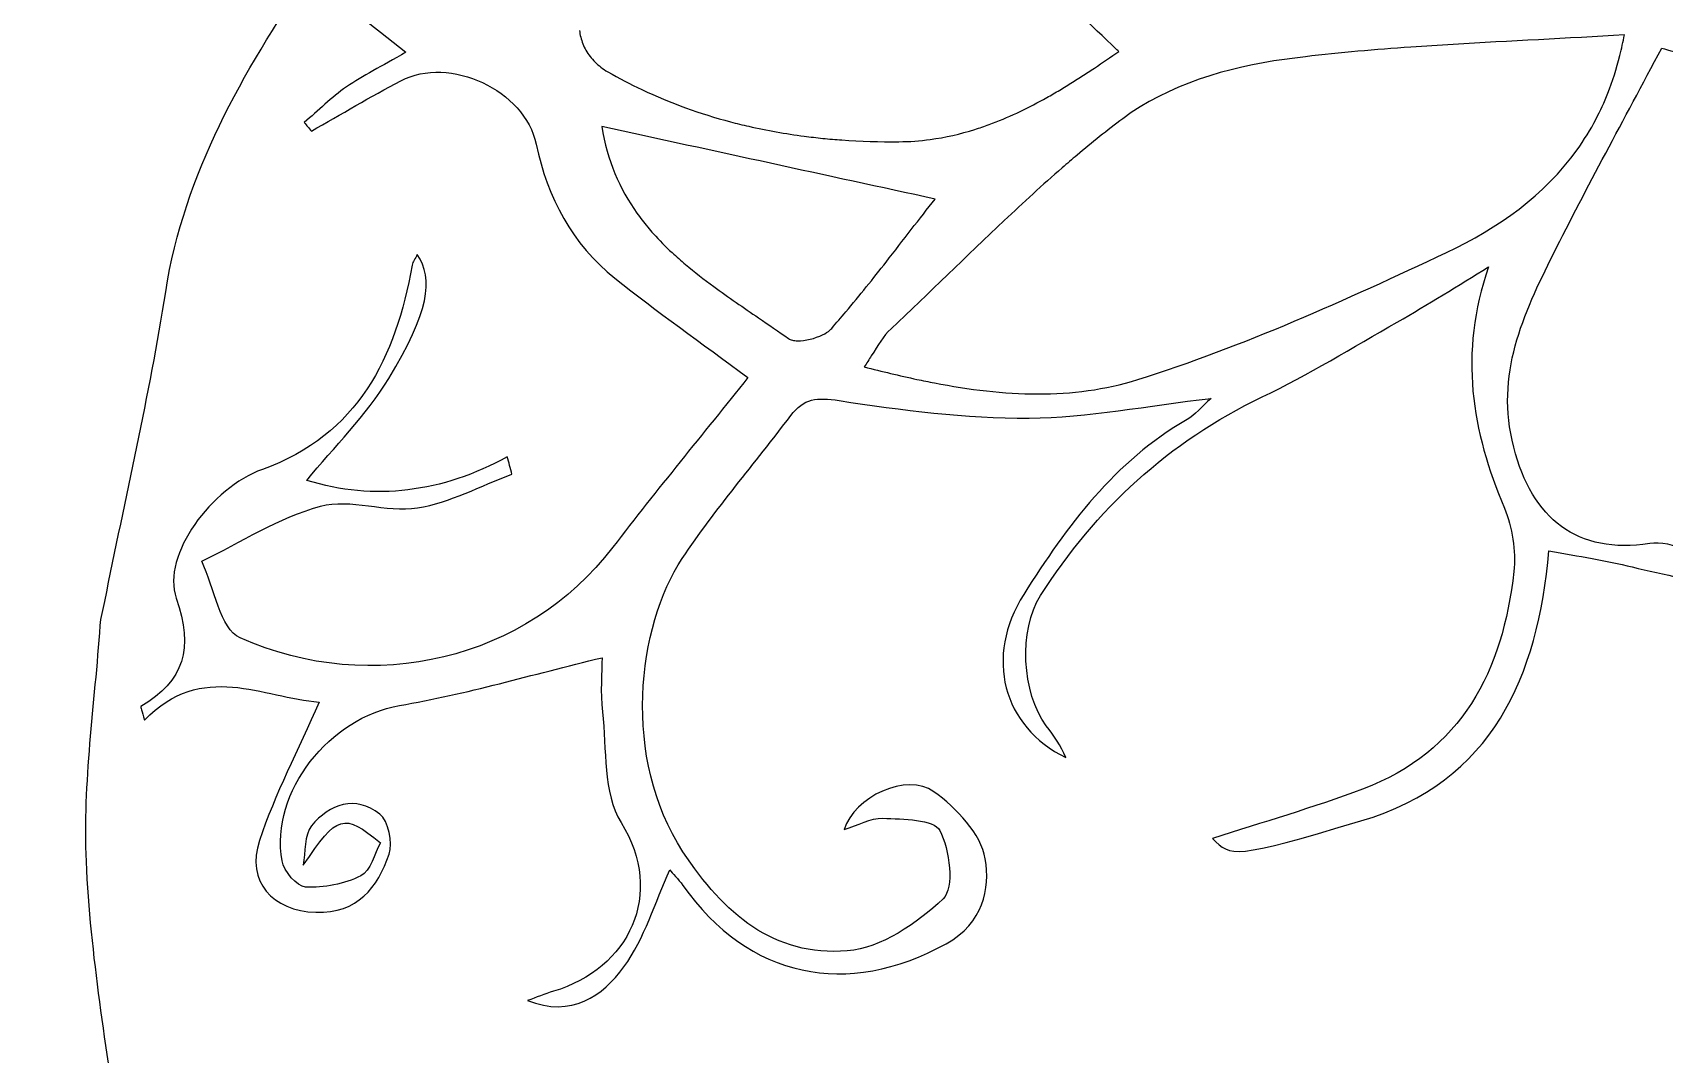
# Model space of a CAD drawing. Extents: x 0 to 430, y 0 to 430.
# Drawn here: x 217.1 to 298.1, y 86.4 to 137.1 of the extents above; entities that cross this region are included whole.
import ezdxf

# ---------------------------------------------------------------- set-up
doc = ezdxf.new("R2010")
doc.units = 0
doc.layers.add('Calque_1', color=7, linetype='CONTINUOUS')

msp = doc.modelspace()

# ---------------------------------------------------------------- linework, layer by layer
at = {"layer": 'Calque_1', "color": 7}
for points in [[(296.14249, 136.98499), (296.14199, 136.98499)], [(258.41353, 120.50536), (258.41405, 120.50536)]]:
    msp.add_lwpolyline(points, dxfattribs=at)
msp.add_lwpolyline([(245.39674, 132.42501)], close=True, dxfattribs=at)
for points in [[(429.85545, 215.00007), (429.85545, 96.33865), (333.66142, 0.14454), (215, 0.14453)], [(223.74692, 124.22768), (224.67365, 130.1627), (227.59006, 135.08343), (230.80818, 139.94424)], [(230.80818, 139.94424), (232.44036, 138.65945), (233.94177, 137.47775), (235.67158, 136.11609)], [(270.95285, 136.24191), (269.6484, 137.49855), (268.3609, 138.66081), (267.17479, 139.91557)], [(244.28416, 137.19319), (244.29676, 137.08077), (244.31706, 136.96832), (244.34516, 136.85728)], [(296.14199, 136.98499), (293.2915, 136.79655), (290.45995, 136.67323), (287.64791, 136.50593)], [(295.92236, 135.96076), (296.00486, 136.29268), (296.07846, 136.63394), (296.14249, 136.98499)], [(235.67158, 136.11609), (234.43386, 135.4045), (233.53202, 134.96201), (232.71662, 134.39509)], [(244.34516, 136.85728), (244.37326, 136.74626), (244.40906, 136.63669), (244.45265, 136.52861)], [(244.45265, 136.52861), (244.49615, 136.42071), (244.54765, 136.31472), (244.60664, 136.21132)], [(244.60664, 136.21132), (244.66584, 136.10763), (244.73244, 136.00706), (244.80715, 135.90954)], [(269.83766, 135.32978), (270.24575, 135.60206), (270.64811, 135.87808), (271.04585, 136.15351)], [(271.04585, 136.15351), (271.01455, 136.18381), (270.98415, 136.21171), (270.95285, 136.24191)], [(285.54212, 136.37055), (283.79089, 136.24797), (282.04713, 136.0975), (280.31141, 135.89255)], [(287.64791, 136.50593), (286.9451, 136.46413), (286.24247, 136.41953), (285.54212, 136.37055)], [(292.62452, 126.11197), (294.28623, 129.44048), (296.08199, 132.702), (297.99424, 136.32426)], [(297.99424, 136.32426), (298.69967, 136.07293), (299.98419, 135.93344), (300.8253, 135.2492)], [(235.41093, 134.69727), (237.84702, 135.97086), (241.5695, 134.23509), (242.13274, 131.5591)], [(244.80715, 135.90954), (244.88185, 135.81204), (244.96443, 135.71825), (245.05468, 135.62842)], [(245.05468, 135.62842), (245.23496, 135.44906), (245.44623, 135.28629), (245.68875, 135.1473)], [(269.22064, 134.92515), (269.42761, 135.05887), (269.63361, 135.19365), (269.83766, 135.32978)], [(279.27117, 135.76283), (276.49017, 135.39693), (273.44042, 134.46896), (271.2453, 132.81934)], [(280.31141, 135.89255), (279.96425, 135.85155), (279.6177, 135.80835), (279.27117, 135.76283)], [(295.32136, 134.0787), (295.55604, 134.67028), (295.75731, 135.29689), (295.92236, 135.96076)], [(230.97668, 132.20095), (232.45321, 133.03616), (233.90868, 133.91185), (235.41093, 134.69727)], [(245.68875, 135.1473), (246.24535, 134.82829), (246.80927, 134.5345), (247.38011, 134.26418)], [(267.95974, 134.14535), (268.17323, 134.27087), (268.38524, 134.39866), (268.59536, 134.52881)], [(268.59536, 134.52881), (268.80535, 134.65888), (269.0138, 134.79157), (269.22064, 134.92515)], [(232.71662, 134.39509), (231.9707, 133.87655), (231.31805, 133.22348), (230.62437, 132.62949)], [(247.38011, 134.26418), (248.80722, 133.58838), (250.27649, 133.0609), (251.77778, 132.66374)], [(264.61265, 132.52581), (265.54759, 132.86913), (266.44595, 133.29781), (267.3143, 133.77692)], [(267.3143, 133.77692), (267.53125, 133.89661), (267.74638, 134.01991), (267.95974, 134.14535)], [(294.73845, 132.80539), (294.95078, 133.21118), (295.14535, 133.63499), (295.32136, 134.0787)], [(271.2453, 132.81934), (270.47304, 132.23897), (269.71911, 131.63424), (268.97878, 131.01117)], [(230.62437, 132.62949), (230.74198, 132.48675), (230.85933, 132.34398), (230.97668, 132.20095)], [(261.93114, 128.83298), (256.55623, 130.00074), (251.03426, 131.20036), (245.39674, 132.42501)], [(245.39675, 132.42505), (245.66033, 130.72751), (246.28257, 129.33578), (247.13257, 128.13902)], [(251.77778, 132.66374), (252.0782, 132.58424), (252.37975, 132.51023), (252.68263, 132.44101)], [(252.68263, 132.44101), (253.59078, 132.2335), (254.50924, 132.0716), (255.43647, 131.95113)], [(261.68984, 131.78735), (262.45179, 131.89022), (263.18931, 132.06122), (263.90469, 132.28501)], [(263.90469, 132.28501), (264.14299, 132.35961), (264.37907, 132.44003), (264.61265, 132.52581)], [(293.79844, 131.27732), (294.141, 131.75584), (294.45535, 132.26435), (294.73845, 132.80539)], [(242.13274, 131.5591), (242.69455, 128.88995), (243.91424, 126.60091), (246.04424, 124.89824)], [(255.43647, 131.95113), (255.74572, 131.91093), (256.05562, 131.87523), (256.36665, 131.84416)], [(256.36665, 131.84416), (256.67751, 131.81306), (256.989, 131.78636), (257.30147, 131.76406)], [(257.30147, 131.76406), (258.23906, 131.69716), (259.18326, 131.66936), (260.13231, 131.67626)], [(260.13231, 131.67626), (260.66306, 131.68026), (261.18202, 131.71876), (261.68984, 131.78735)], [(287.31305, 126.18099), (289.90544, 127.40482), (292.17123, 129.00428), (293.79844, 131.27732)], [(268.97878, 131.01117), (268.73201, 130.8035), (268.48681, 130.59379), (268.24291, 130.38228)], [(268.24291, 130.38228), (267.75499, 129.95919), (267.27241, 129.52906), (266.7939, 129.09347)], [(259.50183, 125.70708), (260.35761, 126.79889), (261.16798, 127.86254), (261.93114, 128.83298)], [(266.7939, 129.09347), (266.31548, 128.65797), (265.84146, 128.21738), (265.36969, 127.77315)], [(247.13257, 128.13902), (247.21747, 128.01945), (247.3047, 127.90184), (247.39405, 127.78606)], [(247.39405, 127.78606), (247.57291, 127.55429), (247.76026, 127.3296), (247.95525, 127.11169)], [(265.36969, 127.77315), (263.48253, 125.99602), (261.63768, 124.16349), (259.74678, 122.39465)], [(247.95525, 127.11169), (248.24776, 126.78482), (248.55734, 126.4728), (248.88026, 126.17221)], [(235.98068, 125.54944), (235.15353, 120.95935), (233.31702, 117.13832), (228.54551, 115.41485)], [(234.81954, 119.93163), (236.82261, 123.22678), (237.05948, 124.85343), (236.2274, 126.07506)], [(236.2274, 126.07506), (236.1333, 125.87951), (236.01208, 125.72253), (235.98068, 125.54944)], [(248.88026, 126.17221), (249.09554, 125.97181), (249.31657, 125.7766), (249.54275, 125.58568)], [(249.54275, 125.58568), (249.99521, 125.20375), (250.46741, 124.83903), (250.95094, 124.48446)], [(257.5004, 123.23177), (258.19227, 124.0541), (258.86007, 124.88833), (259.50183, 125.70708)], [(279.74917, 122.76363), (282.29923, 123.83901), (284.8165, 125.00243), (287.31305, 126.18099)], [(290.64879, 116.52435), (289.71661, 120.13155), (291.12745, 123.11327), (292.62452, 126.11197)], [(246.04424, 124.89824), (248.11788, 123.24042), (250.2955, 121.71303), (252.64103, 119.96961)], [(284.87201, 122.72468), (286.40112, 123.60145), (287.89099, 124.54686), (289.39819, 125.46165)], [(289.39819, 125.46165), (287.91507, 121.15572), (288.57102, 117.32427), (290.18567, 113.49392)], [(220.72247, 108.8606), (221.7452, 113.98069), (222.94219, 119.07368), (223.74692, 124.22768)], [(250.95094, 124.48446), (251.67606, 123.95272), (252.42669, 123.44398), (253.17457, 122.93416)], [(256.80018, 122.41477), (257.03619, 122.68512), (257.26983, 122.95775), (257.5004, 123.23177)], [(253.17457, 122.93416), (253.67316, 122.5943), (254.17043, 122.25402), (254.6582, 121.90631)], [(256.35061, 122.09593), (256.49152, 122.16533), (256.61656, 122.24404), (256.71338, 122.32847)], [(256.71338, 122.32847), (256.74568, 122.35657), (256.77458, 122.38547), (256.80018, 122.41477)], [(259.74678, 122.39465), (259.36622, 122.0386), (259.09291, 121.5674), (258.76545, 121.04384)], [(271.99048, 119.87491), (274.61652, 120.7011), (277.19912, 121.68821), (279.74917, 122.76363)], [(278.16557, 119.01437), (280.46599, 120.11623), (282.65531, 121.4538), (284.87201, 122.72468)], [(254.6582, 121.90631), (254.7096, 121.86971), (254.77522, 121.84271), (254.85147, 121.82461)], [(254.85147, 121.82461), (254.92777, 121.80661), (255.01479, 121.79751), (255.10882, 121.79621)], [(255.10882, 121.79621), (255.48495, 121.79021), (255.97476, 121.91083), (256.35061, 122.09593)], [(258.76545, 121.04384), (258.65628, 120.86932), (258.5408, 120.68922), (258.41353, 120.50536)], [(230.74855, 114.86787), (232.1039, 116.52544), (233.69724, 118.08537), (234.81954, 119.93163)], [(252.64103, 119.96961), (250.42104, 117.18857), (248.13266, 114.41278), (245.94383, 111.56065)], [(258.41405, 120.50536), (259.29111, 120.27944), (260.1644, 120.06835), (261.03301, 119.88317)], [(261.03301, 119.88317), (261.32256, 119.82147), (261.61115, 119.76247), (261.89962, 119.70696)], [(261.89962, 119.70696), (265.36141, 119.04087), (268.74364, 118.85341), (271.99048, 119.87491)], [(254.76946, 118.08674), (255.41937, 118.95122), (256.07584, 118.99934), (257.16476, 118.83252)], [(257.16476, 118.83252), (260.28281, 118.35503), (263.44921, 117.94731), (266.59428, 117.96421)], [(266.59428, 117.96421), (269.5315, 117.97981), (272.46541, 118.57463), (275.63152, 118.94137)], [(267.16436, 109.1519), (269.91739, 113.45235), (273.51903, 116.78854), (278.16557, 119.01437)], [(275.63152, 118.94137), (275.14276, 118.50243), (274.8361, 118.11601), (274.43838, 117.88791)], [(249.3874, 110.9998), (251.03136, 113.46193), (252.9863, 115.71539), (254.76946, 118.08674)], [(274.43838, 117.88791), (270.84471, 115.8267), (268.47785, 112.6032), (266.33495, 109.21616)], [(240.70051, 116.04329), (237.46241, 114.25857), (234.11164, 113.84343), (230.74855, 114.86787)], [(240.93136, 115.17884), (240.85426, 115.46708), (240.77741, 115.75505), (240.70051, 116.04329)], [(297.40067, 111.73407), (293.79683, 111.1904), (291.57222, 112.95189), (290.64879, 116.52435)], [(228.54551, 115.41485), (226.02408, 114.50415), (223.53493, 111.17784), (224.26855, 109.02172)], [(236.2493, 113.51006), (237.85766, 113.76549), (239.37439, 114.59877), (240.93136, 115.17884)], [(225.53555, 110.86191), (227.49022, 111.80295), (229.36693, 113.02842), (231.425, 113.59016)], [(231.425, 113.59016), (232.9122, 113.99631), (234.68141, 113.26119), (236.2493, 113.51006)], [(290.18567, 113.49392), (290.58756, 112.54057), (290.77243, 111.3709), (290.65726, 110.34562)], [(304.12029, 106.71519), (303.83798, 108.87459), (299.54218, 112.05734), (297.40067, 111.73407)], [(245.94383, 111.56065), (241.64117, 105.95378), (234.01016, 104.13869), (227.44865, 107.05236)], [(249.4211, 96.4433), (246.38431, 101.05361), (247.15346, 107.65404), (249.3874, 110.9998)], [(283.06917, 97.97206), (289.6356, 99.92225), (291.84085, 105.15526), (292.39798, 111.37993)], [(292.39798, 111.37993), (293.90052, 111.09386), (295.22857, 110.90407), (296.52265, 110.57863)], [(227.44865, 107.05236), (226.44505, 107.49813), (226.15538, 109.55196), (225.53555, 110.86191)], [(290.65726, 110.34562), (290.10582, 105.42791), (288.08961, 101.41707), (283.15341, 99.55167)], [(296.52265, 110.57863), (298.11105, 110.17935), (299.84468, 109.94718), (301.18831, 109.11469)], [(220.49954, 107.67617), (220.52684, 108.07408), (220.64367, 108.46621), (220.72247, 108.8606)], [(224.26855, 109.02172), (225.11623, 106.53003), (224.68432, 104.93348), (222.51575, 103.65139)], [(266.33495, 109.21616), (264.37595, 106.119), (265.27748, 102.64719), (268.42694, 101.11515)], [(267.45123, 102.6923), (266.23947, 104.3206), (266.0713, 107.44401), (267.16436, 109.1519)], [(219.80914, 95.96222), (219.63845, 99.84945), (220.23147, 103.77087), (220.49954, 107.67617)], [(222.69573, 102.97454), (225.53364, 105.93414), (228.5942, 104.08515), (231.36838, 103.86745)], [(235.34965, 103.69926), (238.66269, 104.2648), (241.90761, 105.22992), (245.40335, 106.07252)], [(245.40335, 106.07252), (245.40335, 105.36147), (245.31185, 104.36328), (245.42315, 103.38805)], [(231.36838, 103.86745), (230.31719, 101.47969), (229.17628, 99.30363), (228.40109, 97.00395)], [(229.52175, 95.98962), (228.90576, 99.42616), (231.9272, 103.11537), (235.34965, 103.69926)], [(222.51575, 103.65139), (222.48865, 103.63529), (222.57045, 103.43481), (222.69573, 102.97454)], [(245.42315, 103.38805), (245.63541, 101.52893), (245.44115, 99.35969), (246.34714, 97.89549)], [(268.42694, 101.11515), (268.18408, 101.69903), (267.8197, 102.19732), (267.45123, 102.6923)], [(261.87861, 99.42232), (260.53942, 100.39617), (257.89461, 99.16634), (257.42273, 97.54161)], [(234.36712, 98.31446), (233.16467, 99.25852), (231.87359, 98.81272), (230.98351, 97.72867)], [(264.4244, 96.08696), (264.21865, 97.32446), (262.98886, 98.61473), (261.87861, 99.42232)], [(283.15341, 99.55167), (280.7034, 98.62595), (278.17623, 97.90451), (275.69992, 97.0961)], [(230.57212, 95.76919), (232.28033, 98.27808), (232.56344, 98.39185), (234.40569, 96.88388)], [(234.83377, 96.3246), (235.0288, 96.891), (234.80037, 97.97452), (234.36712, 98.31446)], [(257.42273, 97.54161), (258.10522, 97.75492), (258.73407, 98.12769), (259.34681, 98.10279)], [(259.34681, 98.10279), (260.33344, 98.06289), (261.87424, 98.05659), (262.16499, 97.50277)], [(230.98351, 97.72867), (230.60802, 97.27112), (230.69521, 96.43374), (230.57212, 95.76919)], [(246.34714, 97.89549), (248.55373, 94.33012), (246.74212, 90.6368), (242.99361, 89.51936)], [(262.16499, 97.50277), (262.66528, 96.54969), (262.89778, 94.64519), (262.32777, 94.10507)], [(275.69992, 97.0961), (276.64771, 96.1816), (276.67969, 96.0741), (283.06917, 97.97206)], [(228.40109, 97.00395), (227.71288, 94.96269), (229.0562, 93.50693), (231.19906, 93.43723)], [(234.40569, 96.88388), (234.10261, 96.33582), (233.92126, 95.49133), (233.43738, 95.24846)], [(257.57757, 91.52395), (253.91524, 91.23545), (251.45373, 93.35791), (249.4211, 96.4433)], [(221.46046, 82.04455), (220.83079, 86.67569), (220.01374, 91.30759), (219.80914, 95.96222)], [(230.68372, 94.68892), (230.26029, 94.71132), (229.61335, 95.47873), (229.52175, 95.98962)], [(231.19906, 93.43723), (233.27955, 93.36993), (234.26427, 94.66979), (234.83377, 96.3246)], [(262.47574, 91.87704), (264.342, 92.91516), (264.67029, 94.60526), (264.4244, 96.08696)], [(233.43738, 95.24846), (232.61869, 94.83717), (231.60033, 94.64032), (230.68372, 94.68892)], [(246.491, 90.73115), (247.51649, 92.13985), (248.02608, 93.92401), (248.76381, 95.54684)], [(248.76381, 95.54684), (248.90301, 95.38166), (249.1834, 95.09614), (249.41095, 94.77317)], [(249.41095, 94.77317), (252.66436, 90.15439), (257.60082, 89.16575), (262.47574, 91.87704)], [(262.32777, 94.10507), (261.04517, 92.88944), (259.25024, 91.65606), (257.57757, 91.52395)], [(241.70664, 89.06073), (243.88423, 88.19682), (245.4379, 89.2847), (246.491, 90.73115)], [(242.99361, 89.51936), (242.55787, 89.38945), (242.13527, 89.21469), (241.70664, 89.06073)]]:
    msp.add_open_spline(points, degree=3, dxfattribs=at)

doc.saveas('drawing.dxf')
